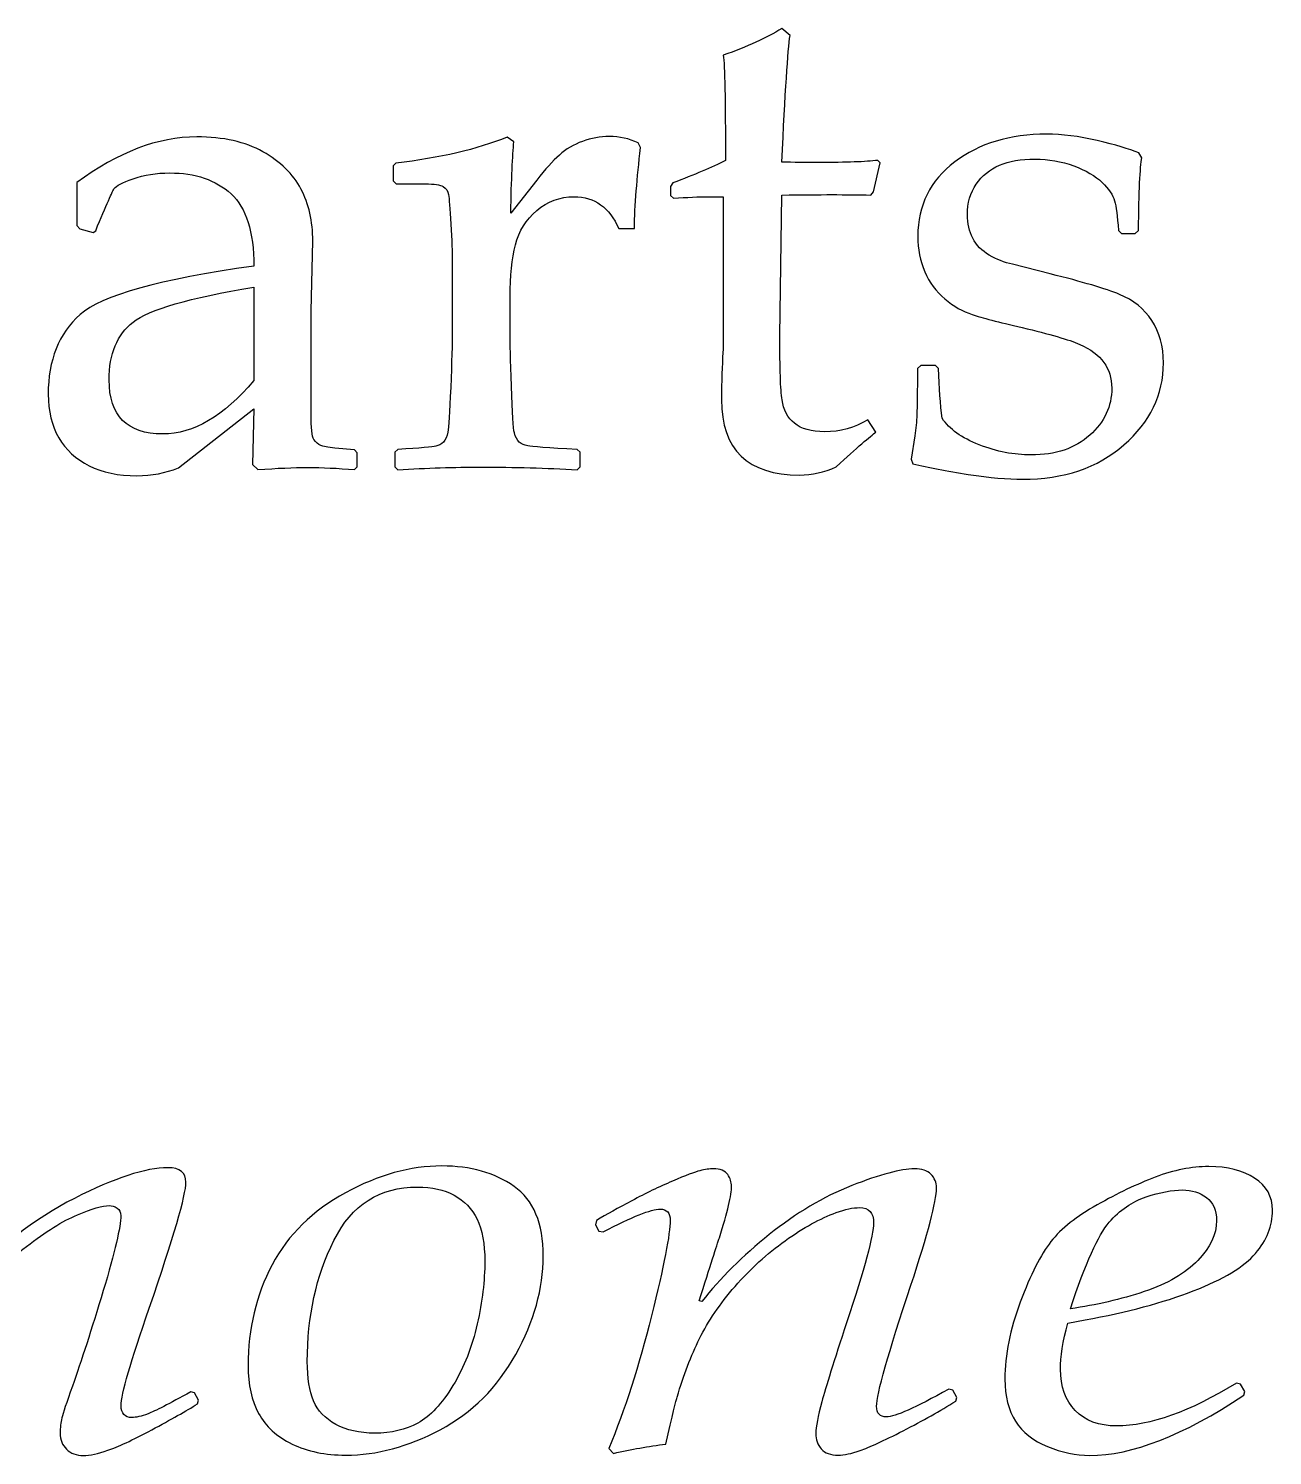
# Model space of a CAD drawing. Header units: millimetres. Extents: x -130 to 142, y -87 to 88.
# Drawn here: x 110.35 to 139.31, y 53.11 to 86.34 of the extents above; entities that cross this region are included whole.
import ezdxf

# ---------------------------------------------------------------- set-up
doc = ezdxf.new("R2010")
doc.units = ezdxf.units.MM
doc.header["$MEASUREMENT"] = 0
doc.layers.add('21', color=7, linetype='Continuous')

msp = doc.modelspace()

# ---------------------------------------------------------------- linework, layer by layer
at = {"layer": '21', "color": 250}
for points, knots in [([(125.2914, 82.4517), (125.2914, 82.4517), (125.2914, 82.6607), (125.2914, 82.6607), (125.2914, 82.6607), (125.2914, 82.6607), (125.3464, 82.7405), (125.3464, 82.7405), (125.3464, 82.7405), (125.8526, 82.9303), (126.2597, 83.1036), (126.5733, 83.2659), (126.5733, 83.2659), (126.5733, 84.6689), (126.5568, 85.4832), (126.5238, 85.7142), (126.5238, 85.7142), (127.0767, 85.9096), (127.5306, 86.1159), (127.8855, 86.3359), (127.8855, 86.3359), (127.8855, 86.3359), (128.078, 86.1736), (128.078, 86.1736), (128.078, 86.1736), (128.0258, 85.8353), (127.9625, 84.8532), (127.8855, 83.2247), (127.8855, 83.2247), (128.1551, 83.2192), (128.4439, 83.2164), (128.7575, 83.2164), (128.7575, 83.2164), (129.3902, 83.2164), (129.8441, 83.2329), (130.1192, 83.2659), (130.1192, 83.2659), (130.1192, 83.2659), (130.1742, 83.2082), (130.1742, 83.2082), (130.1742, 83.2082), (130.1742, 83.2082), (130.0202, 82.5314), (130.0202, 82.5314), (130.0202, 82.5314), (130.0202, 82.5314), (129.9569, 82.4599), (129.9569, 82.4599), (129.9569, 82.4599), (129.6818, 82.4654), (129.3792, 82.4682), (129.0463, 82.4682), (129.0463, 82.4682), (128.7465, 82.4682), (128.3586, 82.4654), (127.8855, 82.4599), (127.8855, 82.4599), (127.8855, 82.4599), (127.8387, 79.1781), (127.8387, 79.1781), (127.8387, 79.1781), (127.8387, 78.4216), (127.8552, 77.9264), (127.891, 77.6926), (127.891, 77.6926), (127.924, 77.4588), (128.0203, 77.2745), (128.1798, 77.1452), (128.1798, 77.1452), (128.3394, 77.0131), (128.5732, 76.9471), (128.884, 76.9471), (128.884, 76.9471), (129.2444, 76.9471), (129.5773, 77.0406), (129.8854, 77.2277), (129.8854, 77.2277), (129.8854, 77.2277), (130.0779, 76.9389), (130.0779, 76.9389), (130.0779, 76.9389), (129.9486, 76.8481), (129.6405, 76.5785), (129.1509, 76.1329), (129.1509, 76.1329), (128.873, 76.0036), (128.5869, 75.9403), (128.2981, 75.9403), (128.2981, 75.9403), (127.0877, 75.9403), (126.4825, 76.5262), (126.4825, 77.6954), (126.4825, 77.6954), (126.4825, 78.1273), (126.4935, 78.4904), (126.5155, 78.793), (126.5155, 78.793), (126.521, 78.8838), (126.5238, 78.9773), (126.5238, 79.0736), (126.5238, 79.0736), (126.5238, 79.0736), (126.5238, 82.4187), (126.5238, 82.4187), (126.5238, 82.4187), (126.5238, 82.4187), (126.1937, 82.4187), (126.1937, 82.4187), (126.1937, 82.4187), (125.9516, 82.4187), (125.6737, 82.4077), (125.3629, 82.3856), (125.3629, 82.3856), (125.3629, 82.3856), (125.2914, 82.4517), (125.2914, 82.4517)], [0, 0, 0, 0, 0.0333333, 0.0333333, 0.0333333, 0.0333333, 0.0666667, 0.0666667, 0.0666667, 0.0666667, 0.1, 0.1, 0.1, 0.1, 0.1333333, 0.1333333, 0.1333333, 0.1333333, 0.1666667, 0.1666667, 0.1666667, 0.1666667, 0.2, 0.2, 0.2, 0.2, 0.2333333, 0.2333333, 0.2333333, 0.2333333, 0.2666667, 0.2666667, 0.2666667, 0.2666667, 0.3, 0.3, 0.3, 0.3, 0.3333333, 0.3333333, 0.3333333, 0.3333333, 0.3666667, 0.3666667, 0.3666667, 0.3666667, 0.4, 0.4, 0.4, 0.4, 0.4333333, 0.4333333, 0.4333333, 0.4333333, 0.4666667, 0.4666667, 0.4666667, 0.4666667, 0.5, 0.5, 0.5, 0.5, 0.5333333, 0.5333333, 0.5333333, 0.5333333, 0.5666667, 0.5666667, 0.5666667, 0.5666667, 0.6, 0.6, 0.6, 0.6, 0.6333333, 0.6333333, 0.6333333, 0.6333333, 0.6666667, 0.6666667, 0.6666667, 0.6666667, 0.7, 0.7, 0.7, 0.7, 0.7333333, 0.7333333, 0.7333333, 0.7333333, 0.7666667, 0.7666667, 0.7666667, 0.7666667, 0.8, 0.8, 0.8, 0.8, 0.8333333, 0.8333333, 0.8333333, 0.8333333, 0.8666667, 0.8666667, 0.8666667, 0.8666667, 0.9, 0.9, 0.9, 0.9, 0.9333333, 0.9333333, 0.9333333, 0.9333333, 1, 1, 1, 1]), ([(111.856, 81.5879), (111.856, 81.5879), (111.5424, 81.6704), (111.5424, 81.6704), (111.5424, 81.6704), (111.5424, 81.6704), (111.4764, 81.7502), (111.4764, 81.7502), (111.4764, 81.7502), (111.4764, 81.7502), (111.4764, 82.7488), (111.4764, 82.7488), (111.4764, 82.7488), (112.4337, 83.4585), (113.3635, 83.8134), (114.2658, 83.8134), (114.2658, 83.8134), (114.8847, 83.8134), (115.3964, 83.6978), (115.8063, 83.4668), (115.8063, 83.4668), (116.2134, 83.2357), (116.5105, 82.9468), (116.6921, 82.6002), (116.6921, 82.6002), (116.8737, 82.2536), (116.9672, 81.8492), (116.9672, 81.3871), (116.9672, 81.3871), (116.9672, 81.3871), (116.9259, 79.7668), (116.9259, 79.7668), (116.9259, 79.7668), (116.9259, 79.7668), (116.9259, 77.3653), (116.9259, 77.3653), (116.9259, 77.3653), (116.9259, 77.0379), (116.9479, 76.8398), (116.9947, 76.7683), (116.9947, 76.7683), (117.0387, 76.6995), (117.091, 76.6528), (117.1515, 76.628), (117.1515, 76.628), (117.2093, 76.6033), (117.3193, 76.584), (117.4816, 76.5675), (117.4816, 76.5675), (117.4816, 76.5675), (117.941, 76.529), (117.941, 76.529), (117.941, 76.529), (117.941, 76.529), (118.0043, 76.4547), (118.0043, 76.4547), (118.0043, 76.4547), (118.0043, 76.4547), (118.0043, 76.1329), (118.0043, 76.1329), (118.0043, 76.1329), (118.0043, 76.1329), (117.941, 76.0668), (117.941, 76.0668), (117.941, 76.0668), (117.5476, 76.0998), (117.1845, 76.1163), (116.8461, 76.1163), (116.8461, 76.1163), (116.5215, 76.1163), (116.1364, 76.0998), (115.6853, 76.0668), (115.6853, 76.0668), (115.6853, 76.0668), (115.5642, 76.1824), (115.5642, 76.1824), (115.5642, 76.1824), (115.5642, 76.1824), (115.5945, 77.478), (115.5945, 77.478), (115.5945, 77.478), (115.5945, 77.478), (113.8394, 76.1081), (113.8394, 76.1081), (113.8394, 76.1081), (113.5423, 75.9843), (113.2205, 75.9238), (112.8711, 75.9238), (112.8711, 75.9238), (112.442, 75.9238), (112.0733, 76.0008), (111.7625, 76.1576), (111.7625, 76.1576), (111.4544, 76.3117), (111.2178, 76.529), (111.0555, 76.8096), (111.0555, 76.8096), (110.8904, 77.0902), (110.8079, 77.4285), (110.8079, 77.8247), (110.8079, 77.8247), (110.8079, 78.6142), (111.0555, 79.2304), (111.5507, 79.676), (111.5507, 79.676), (112.0458, 80.1189), (113.3938, 80.4958), (115.5945, 80.8066), (115.5945, 80.8066), (115.5945, 81.6016), (115.4184, 82.1628), (115.0636, 82.4874), (115.0636, 82.4874), (114.7087, 82.812), (114.2328, 82.9743), (113.6386, 82.9743), (113.6386, 82.9743), (113.325, 82.9743), (113.0416, 82.9303), (112.7858, 82.8368), (112.7858, 82.8368), (112.5327, 82.746), (112.3842, 82.6717), (112.3484, 82.6167), (112.3484, 82.6167), (112.3099, 82.559), (112.1641, 82.2316), (111.9138, 81.6292), (111.9138, 81.6292), (111.9138, 81.6292), (111.856, 81.5879), (111.856, 81.5879)], [0, 0, 0, 0, 0.0294118, 0.0294118, 0.0294118, 0.0294118, 0.0588235, 0.0588235, 0.0588235, 0.0588235, 0.0882353, 0.0882353, 0.0882353, 0.0882353, 0.1176471, 0.1176471, 0.1176471, 0.1176471, 0.1470588, 0.1470588, 0.1470588, 0.1470588, 0.1764706, 0.1764706, 0.1764706, 0.1764706, 0.2058824, 0.2058824, 0.2058824, 0.2058824, 0.2352941, 0.2352941, 0.2352941, 0.2352941, 0.2647059, 0.2647059, 0.2647059, 0.2647059, 0.2941176, 0.2941176, 0.2941176, 0.2941176, 0.3235294, 0.3235294, 0.3235294, 0.3235294, 0.3529412, 0.3529412, 0.3529412, 0.3529412, 0.3823529, 0.3823529, 0.3823529, 0.3823529, 0.4117647, 0.4117647, 0.4117647, 0.4117647, 0.4411765, 0.4411765, 0.4411765, 0.4411765, 0.4705882, 0.4705882, 0.4705882, 0.4705882, 0.5, 0.5, 0.5, 0.5, 0.5294118, 0.5294118, 0.5294118, 0.5294118, 0.5588235, 0.5588235, 0.5588235, 0.5588235, 0.5882353, 0.5882353, 0.5882353, 0.5882353, 0.6176471, 0.6176471, 0.6176471, 0.6176471, 0.6470588, 0.6470588, 0.6470588, 0.6470588, 0.6764706, 0.6764706, 0.6764706, 0.6764706, 0.7058824, 0.7058824, 0.7058824, 0.7058824, 0.7352941, 0.7352941, 0.7352941, 0.7352941, 0.7647059, 0.7647059, 0.7647059, 0.7647059, 0.7941176, 0.7941176, 0.7941176, 0.7941176, 0.8235294, 0.8235294, 0.8235294, 0.8235294, 0.8529412, 0.8529412, 0.8529412, 0.8529412, 0.8823529, 0.8823529, 0.8823529, 0.8823529, 0.9117647, 0.9117647, 0.9117647, 0.9117647, 0.9411765, 0.9411765, 0.9411765, 0.9411765, 1, 1, 1, 1]), ([(121.4952, 83.8051), (121.4952, 83.8051), (121.6492, 83.7006), (121.6492, 83.7006), (121.6492, 83.7006), (121.6162, 83.3897), (121.5914, 82.8368), (121.5749, 82.039), (121.5749, 82.039), (121.5749, 82.039), (122.1801, 82.8065), (122.1801, 82.8065), (122.1801, 82.8065), (122.3782, 83.0596), (122.5543, 83.2522), (122.7083, 83.3897), (122.7083, 83.3897), (122.8624, 83.5273), (123.0412, 83.6346), (123.2447, 83.7088), (123.2447, 83.7088), (123.4483, 83.7831), (123.6574, 83.8216), (123.8719, 83.8216), (123.8719, 83.8216), (124.1085, 83.8216), (124.3313, 83.7721), (124.5404, 83.6758), (124.5404, 83.6758), (124.5404, 83.6758), (124.5982, 83.563), (124.5982, 83.563), (124.5982, 83.563), (124.5129, 82.8478), (124.4634, 82.2206), (124.4524, 81.6787), (124.4524, 81.6787), (124.4524, 81.6787), (124.0893, 81.6787), (124.0893, 81.6787), (124.0893, 81.6787), (123.8747, 82.1711), (123.5281, 82.4187), (123.0494, 82.4187), (123.0494, 82.4187), (122.7166, 82.4187), (122.4277, 82.3141), (122.1801, 82.0996), (122.1801, 82.0996), (121.9326, 81.8877), (121.7675, 81.6236), (121.685, 81.3018), (121.685, 81.3018), (121.6024, 80.9827), (121.5584, 80.5783), (121.5584, 80.0886), (121.5584, 80.0886), (121.5584, 80.0886), (121.5584, 79.1946), (121.5584, 79.1946), (121.5584, 79.1946), (121.5584, 79.0351), (121.5694, 78.6389), (121.5914, 78.0117), (121.5914, 78.0117), (121.6135, 77.3818), (121.6355, 77.0186), (121.6602, 76.9224), (121.6602, 76.9224), (121.685, 76.8261), (121.7235, 76.7546), (121.773, 76.7078), (121.773, 76.7078), (121.8253, 76.6638), (121.8913, 76.6335), (121.9738, 76.617), (121.9738, 76.617), (122.0591, 76.6005), (122.4415, 76.573), (123.1237, 76.5345), (123.1237, 76.5345), (123.1237, 76.5345), (123.1952, 76.4712), (123.1952, 76.4712), (123.1952, 76.4712), (123.1952, 76.4712), (123.1952, 76.1329), (123.1952, 76.1329), (123.1952, 76.1329), (123.1952, 76.1329), (123.1237, 76.0613), (123.1237, 76.0613), (123.1237, 76.0613), (122.4085, 76.1026), (121.663, 76.1246), (120.8817, 76.1246), (120.8817, 76.1246), (120.2655, 76.1246), (119.619, 76.1026), (118.9478, 76.0613), (118.9478, 76.0613), (118.9478, 76.0613), (118.8763, 76.1329), (118.8763, 76.1329), (118.8763, 76.1329), (118.8763, 76.1329), (118.8763, 76.4712), (118.8763, 76.4712), (118.8763, 76.4712), (118.8763, 76.4712), (118.9478, 76.5345), (118.9478, 76.5345), (118.9478, 76.5345), (119.4705, 76.5675), (119.7648, 76.5923), (119.8309, 76.6088), (119.8309, 76.6088), (119.8969, 76.6253), (119.9574, 76.6583), (120.0069, 76.7078), (120.0069, 76.7078), (120.0592, 76.7601), (120.095, 76.8371), (120.1142, 76.9416), (120.1142, 76.9416), (120.1307, 77.0462), (120.1527, 77.3928), (120.1775, 77.9815), (120.1775, 77.9815), (120.2022, 78.5702), (120.2132, 79.0158), (120.2132, 79.3156), (120.2132, 79.3156), (120.2132, 79.3156), (120.2132, 80.9029), (120.2132, 80.9029), (120.2132, 80.9029), (120.2132, 81.1175), (120.2022, 81.4118), (120.1802, 81.7832), (120.1802, 81.7832), (120.161, 82.1518), (120.1417, 82.3801), (120.128, 82.4682), (120.128, 82.4682), (120.117, 82.5535), (120.0729, 82.6167), (120.0042, 82.658), (120.0042, 82.658), (119.9354, 82.6965), (119.7951, 82.7185), (119.586, 82.7185), (119.586, 82.7185), (119.586, 82.7185), (118.9093, 82.724), (118.9093, 82.724), (118.9093, 82.724), (118.9093, 82.724), (118.835, 82.79), (118.835, 82.79), (118.835, 82.79), (118.835, 82.79), (118.835, 83.1366), (118.835, 83.1366), (118.835, 83.1366), (118.835, 83.1366), (118.9011, 83.1999), (118.9011, 83.1999), (118.9011, 83.1999), (119.9271, 83.3237), (120.7909, 83.5245), (121.4952, 83.8051)], [0, 0, 0, 0, 0.0227273, 0.0227273, 0.0227273, 0.0227273, 0.0454545, 0.0454545, 0.0454545, 0.0454545, 0.0681818, 0.0681818, 0.0681818, 0.0681818, 0.0909091, 0.0909091, 0.0909091, 0.0909091, 0.1136364, 0.1136364, 0.1136364, 0.1136364, 0.1363636, 0.1363636, 0.1363636, 0.1363636, 0.1590909, 0.1590909, 0.1590909, 0.1590909, 0.1818182, 0.1818182, 0.1818182, 0.1818182, 0.2045455, 0.2045455, 0.2045455, 0.2045455, 0.2272727, 0.2272727, 0.2272727, 0.2272727, 0.25, 0.25, 0.25, 0.25, 0.2727273, 0.2727273, 0.2727273, 0.2727273, 0.2954545, 0.2954545, 0.2954545, 0.2954545, 0.3181818, 0.3181818, 0.3181818, 0.3181818, 0.3409091, 0.3409091, 0.3409091, 0.3409091, 0.3636364, 0.3636364, 0.3636364, 0.3636364, 0.3863636, 0.3863636, 0.3863636, 0.3863636, 0.4090909, 0.4090909, 0.4090909, 0.4090909, 0.4318182, 0.4318182, 0.4318182, 0.4318182, 0.4545455, 0.4545455, 0.4545455, 0.4545455, 0.4772727, 0.4772727, 0.4772727, 0.4772727, 0.5, 0.5, 0.5, 0.5, 0.5227273, 0.5227273, 0.5227273, 0.5227273, 0.5454545, 0.5454545, 0.5454545, 0.5454545, 0.5681818, 0.5681818, 0.5681818, 0.5681818, 0.5909091, 0.5909091, 0.5909091, 0.5909091, 0.6136364, 0.6136364, 0.6136364, 0.6136364, 0.6363636, 0.6363636, 0.6363636, 0.6363636, 0.6590909, 0.6590909, 0.6590909, 0.6590909, 0.6818182, 0.6818182, 0.6818182, 0.6818182, 0.7045455, 0.7045455, 0.7045455, 0.7045455, 0.7272727, 0.7272727, 0.7272727, 0.7272727, 0.75, 0.75, 0.75, 0.75, 0.7727273, 0.7727273, 0.7727273, 0.7727273, 0.7954545, 0.7954545, 0.7954545, 0.7954545, 0.8181818, 0.8181818, 0.8181818, 0.8181818, 0.8409091, 0.8409091, 0.8409091, 0.8409091, 0.8636364, 0.8636364, 0.8636364, 0.8636364, 0.8863636, 0.8863636, 0.8863636, 0.8863636, 0.9090909, 0.9090909, 0.9090909, 0.9090909, 0.9318182, 0.9318182, 0.9318182, 0.9318182, 0.9545455, 0.9545455, 0.9545455, 0.9545455, 1, 1, 1, 1]), ([(131.1178, 78.4931), (131.1178, 78.4931), (131.4644, 78.4931), (131.4644, 78.4931), (131.4644, 78.4931), (131.4644, 78.4931), (131.5359, 78.4216), (131.5359, 78.4216), (131.5359, 78.4216), (131.5469, 77.9705), (131.5744, 77.5826), (131.6184, 77.2607), (131.6184, 77.2607), (131.7835, 77.0076), (132.0723, 76.8041), (132.4795, 76.6445), (132.4795, 76.6445), (132.8893, 76.485), (133.291, 76.4079), (133.6871, 76.4079), (133.6871, 76.4079), (134.2593, 76.4079), (134.7132, 76.5592), (135.0543, 76.8673), (135.0543, 76.8673), (135.3954, 77.1727), (135.566, 77.5386), (135.566, 77.9622), (135.566, 77.9622), (135.566, 78.1933), (135.5055, 78.3941), (135.3817, 78.5619), (135.3817, 78.5619), (135.2579, 78.7325), (135.0708, 78.8727), (134.8205, 78.9828), (134.8205, 78.9828), (134.5701, 79.0928), (134.1245, 79.2221), (133.478, 79.3734), (133.478, 79.3734), (132.9251, 79.5027), (132.54, 79.6017), (132.3172, 79.676), (132.3172, 79.676), (132.0971, 79.7475), (131.8853, 79.8686), (131.6817, 80.0419), (131.6817, 80.0419), (131.4781, 80.2124), (131.3213, 80.4243), (131.214, 80.6746), (131.214, 80.6746), (131.1068, 80.9249), (131.0517, 81.2), (131.0517, 81.4999), (131.0517, 81.4999), (131.0517, 82.2206), (131.3378, 82.7955), (131.91, 83.2302), (131.91, 83.2302), (132.485, 83.6621), (133.1974, 83.8766), (134.0502, 83.8766), (134.0502, 83.8766), (134.4106, 83.8766), (134.804, 83.8271), (135.2276, 83.7281), (135.2276, 83.7281), (135.6512, 83.6291), (135.9759, 83.5328), (136.1959, 83.442), (136.1959, 83.442), (136.1959, 83.442), (136.2675, 83.3292), (136.2675, 83.3292), (136.2675, 83.3292), (136.2234, 83.1146), (136.1987, 82.5507), (136.1877, 81.6374), (136.1877, 81.6374), (136.1877, 81.6374), (136.1134, 81.5659), (136.1134, 81.5659), (136.1134, 81.5659), (136.1134, 81.5659), (135.7915, 81.5659), (135.7915, 81.5659), (135.7915, 81.5659), (135.7915, 81.5659), (135.72, 81.6374), (135.72, 81.6374), (135.72, 81.6374), (135.698, 81.9648), (135.6678, 82.1958), (135.632, 82.3251), (135.632, 82.3251), (135.5935, 82.4572), (135.4972, 82.6002), (135.3404, 82.7543), (135.3404, 82.7543), (135.1836, 82.9056), (134.9635, 83.0349), (134.6802, 83.1394), (134.6802, 83.1394), (134.3941, 83.2439), (134.0942, 83.2962), (133.7779, 83.2962), (133.7779, 83.2962), (133.4505, 83.2962), (133.1754, 83.2494), (132.9499, 83.1531), (132.9499, 83.1531), (132.727, 83.0569), (132.5482, 82.9083), (132.4107, 82.713), (132.4107, 82.713), (132.2731, 82.5177), (132.2044, 82.2784), (132.2044, 82.0005), (132.2044, 82.0005), (132.2044, 81.797), (132.2484, 81.6126), (132.3309, 81.4531), (132.3309, 81.4531), (132.4134, 81.2908), (132.5427, 81.1615), (132.7133, 81.0597), (132.7133, 81.0597), (132.8866, 80.9607), (133.0654, 80.8892), (133.2525, 80.8479), (133.2525, 80.8479), (133.2525, 80.8479), (134.1328, 80.6223), (134.1328, 80.6223), (134.1328, 80.6223), (134.8837, 80.438), (135.4229, 80.2812), (135.7475, 80.1464), (135.7475, 80.1464), (136.0721, 80.0116), (136.3225, 79.8081), (136.5013, 79.5385), (136.5013, 79.5385), (136.6773, 79.2661), (136.7681, 78.936), (136.7681, 78.5509), (136.7681, 78.5509), (136.7681, 77.8082), (136.46, 77.1727), (135.8493, 76.6418), (135.8493, 76.6418), (135.2359, 76.1081), (134.4491, 75.8413), (133.4863, 75.8413), (133.4863, 75.8413), (133.1479, 75.8413), (132.727, 75.8798), (132.2264, 75.954), (132.2264, 75.954), (131.723, 76.0311), (131.2938, 76.1136), (130.939, 76.2044), (130.939, 76.2044), (130.939, 76.2044), (130.9004, 76.3089), (130.9004, 76.3089), (130.9004, 76.3089), (130.9004, 76.3089), (130.9802, 76.8508), (130.9802, 76.8508), (130.9802, 76.8508), (131.0077, 77.0159), (131.0242, 77.1837), (131.0297, 77.3543), (131.0297, 77.3543), (131.0352, 77.5221), (131.0407, 77.8797), (131.0462, 78.4216), (131.0462, 78.4216), (131.0462, 78.4216), (131.1178, 78.4931), (131.1178, 78.4931)], [0, 0, 0, 0, 0.0212766, 0.0212766, 0.0212766, 0.0212766, 0.0425532, 0.0425532, 0.0425532, 0.0425532, 0.0638298, 0.0638298, 0.0638298, 0.0638298, 0.0851064, 0.0851064, 0.0851064, 0.0851064, 0.106383, 0.106383, 0.106383, 0.106383, 0.1276596, 0.1276596, 0.1276596, 0.1276596, 0.1489362, 0.1489362, 0.1489362, 0.1489362, 0.1702128, 0.1702128, 0.1702128, 0.1702128, 0.1914894, 0.1914894, 0.1914894, 0.1914894, 0.212766, 0.212766, 0.212766, 0.212766, 0.2340426, 0.2340426, 0.2340426, 0.2340426, 0.2553191, 0.2553191, 0.2553191, 0.2553191, 0.2765957, 0.2765957, 0.2765957, 0.2765957, 0.2978723, 0.2978723, 0.2978723, 0.2978723, 0.3191489, 0.3191489, 0.3191489, 0.3191489, 0.3404255, 0.3404255, 0.3404255, 0.3404255, 0.3617021, 0.3617021, 0.3617021, 0.3617021, 0.3829787, 0.3829787, 0.3829787, 0.3829787, 0.4042553, 0.4042553, 0.4042553, 0.4042553, 0.4255319, 0.4255319, 0.4255319, 0.4255319, 0.4468085, 0.4468085, 0.4468085, 0.4468085, 0.4680851, 0.4680851, 0.4680851, 0.4680851, 0.4893617, 0.4893617, 0.4893617, 0.4893617, 0.5106383, 0.5106383, 0.5106383, 0.5106383, 0.5319149, 0.5319149, 0.5319149, 0.5319149, 0.5531915, 0.5531915, 0.5531915, 0.5531915, 0.5744681, 0.5744681, 0.5744681, 0.5744681, 0.5957447, 0.5957447, 0.5957447, 0.5957447, 0.6170213, 0.6170213, 0.6170213, 0.6170213, 0.6382979, 0.6382979, 0.6382979, 0.6382979, 0.6595745, 0.6595745, 0.6595745, 0.6595745, 0.6808511, 0.6808511, 0.6808511, 0.6808511, 0.7021277, 0.7021277, 0.7021277, 0.7021277, 0.7234043, 0.7234043, 0.7234043, 0.7234043, 0.7446809, 0.7446809, 0.7446809, 0.7446809, 0.7659574, 0.7659574, 0.7659574, 0.7659574, 0.787234, 0.787234, 0.787234, 0.787234, 0.8085106, 0.8085106, 0.8085106, 0.8085106, 0.8297872, 0.8297872, 0.8297872, 0.8297872, 0.8510638, 0.8510638, 0.8510638, 0.8510638, 0.8723404, 0.8723404, 0.8723404, 0.8723404, 0.893617, 0.893617, 0.893617, 0.893617, 0.9148936, 0.9148936, 0.9148936, 0.9148936, 0.9361702, 0.9361702, 0.9361702, 0.9361702, 0.9574468, 0.9574468, 0.9574468, 0.9574468, 1, 1, 1, 1]), ([(115.5945, 80.3142), (114.0925, 80.0639), (113.1544, 79.7915), (112.7831, 79.5027), (112.7831, 79.5027), (112.4117, 79.2111), (112.2274, 78.7627), (112.2274, 78.1548), (112.2274, 78.1548), (112.2274, 77.3185), (112.6428, 76.8976), (113.4763, 76.8976), (113.4763, 76.8976), (114.1915, 76.8976), (114.8985, 77.313), (115.5945, 78.1383), (115.5945, 78.1383), (115.5945, 78.1383), (115.5945, 80.3142), (115.5945, 80.3142)], [0, 0, 0, 0, 0.1666667, 0.1666667, 0.1666667, 0.1666667, 0.3333333, 0.3333333, 0.3333333, 0.3333333, 0.5, 0.5, 0.5, 0.5, 0.6666667, 0.6666667, 0.6666667, 0.6666667, 1, 1, 1, 1]), ([(102.3309, 53.1936), (102.3309, 53.1936), (102.2016, 53.3085), (102.2016, 53.3085), (102.2016, 53.3085), (102.2016, 53.3085), (102.7012, 54.7103), (102.7012, 54.7103), (102.7012, 54.7103), (102.8717, 55.2021), (103.0363, 55.7421), (103.195, 56.3281), (103.195, 56.3281), (103.3537, 56.9141), (103.4654, 57.3967), (103.5301, 57.7759), (103.5301, 57.7759), (103.5977, 58.155), (103.63, 58.4124), (103.63, 58.548), (103.63, 58.548), (103.63, 58.7801), (103.5478, 58.8973), (103.3802, 58.8973), (103.3802, 58.8973), (103.3008, 58.8973), (103.1803, 58.8651), (103.0216, 58.8031), (103.0216, 58.8031), (102.8658, 58.741), (102.5689, 58.5986), (102.131, 58.3779), (102.131, 58.3779), (102.131, 58.3779), (102.0281, 58.4055), (102.0281, 58.4055), (102.0281, 58.4055), (102.0281, 58.4055), (101.9428, 58.5526), (101.9428, 58.5526), (101.9428, 58.5526), (101.9428, 58.5526), (101.9664, 58.6537), (101.9664, 58.6537), (101.9664, 58.6537), (103.3273, 59.4304), (104.2296, 59.8188), (104.6705, 59.8188), (104.6705, 59.8188), (104.9233, 59.8188), (105.0496, 59.7062), (105.0496, 59.4833), (105.0496, 59.4833), (105.0496, 59.3983), (105.0351, 59.2719), (105.0027, 59.1087), (105.0027, 59.1087), (104.9703, 58.9456), (104.791, 58.2653), (104.4647, 57.0658), (104.4647, 57.0658), (105.2584, 57.9459), (106.0726, 58.6215), (106.9103, 59.0949), (106.9103, 59.0949), (107.7479, 59.5683), (108.4328, 59.805), (108.9589, 59.805), (108.9589, 59.805), (109.2411, 59.805), (109.3821, 59.7039), (109.3821, 59.504), (109.3821, 59.504), (109.3821, 59.3155), (109.3527, 59.0926), (109.2969, 58.8352), (109.2969, 58.8352), (109.2381, 58.5802), (109.0676, 57.9827), (108.7884, 57.0451), (108.7884, 57.0451), (109.6085, 57.939), (110.4844, 58.6238), (111.419, 59.0995), (111.419, 59.0995), (112.3508, 59.5752), (113.0768, 59.8119), (113.5941, 59.8119), (113.5941, 59.8119), (113.8734, 59.8119), (114.0144, 59.6993), (114.0144, 59.4764), (114.0144, 59.4764), (114.0144, 59.1708), (113.7293, 58.1941), (113.1621, 56.5464), (113.1621, 56.5464), (112.7271, 55.2963), (112.5066, 54.5357), (112.5066, 54.2714), (112.5066, 54.2714), (112.5066, 54.0875), (112.5919, 53.9956), (112.7564, 53.9956), (112.7564, 53.9956), (112.8505, 53.9956), (112.9739, 54.0255), (113.1327, 54.0829), (113.1327, 54.0829), (113.2885, 54.1427), (113.6206, 54.3128), (114.1261, 54.5954), (114.1261, 54.5954), (114.1261, 54.5954), (114.2114, 54.5678), (114.2114, 54.5678), (114.2114, 54.5678), (114.2114, 54.5678), (114.3084, 54.4001), (114.3084, 54.4001), (114.3084, 54.4001), (114.3084, 54.4001), (114.2819, 54.3128), (114.2819, 54.3128), (114.2819, 54.3128), (114.0233, 54.1496), (113.6676, 53.9497), (113.2179, 53.7107), (113.2179, 53.7107), (112.7681, 53.4694), (112.4273, 53.3108), (112.1979, 53.2327), (112.1979, 53.2327), (111.9687, 53.1523), (111.7777, 53.1132), (111.6307, 53.1132), (111.6307, 53.1132), (111.4631, 53.1132), (111.3309, 53.1614), (111.2339, 53.258), (111.2339, 53.258), (111.1369, 53.3545), (111.087, 53.4786), (111.087, 53.6325), (111.087, 53.6325), (111.087, 53.7635), (111.0987, 53.8807), (111.1251, 53.9864), (111.1251, 53.9864), (111.1516, 54.0921), (111.2339, 54.338), (111.3721, 54.7287), (111.3721, 54.7287), (111.5777, 55.3032), (111.8159, 56.0455), (112.0892, 56.9509), (112.0892, 56.9509), (112.3626, 57.8586), (112.4978, 58.44), (112.4978, 58.6951), (112.4978, 58.6951), (112.4978, 58.7755), (112.4713, 58.8352), (112.4126, 58.8743), (112.4126, 58.8743), (112.3567, 58.9111), (112.2921, 58.9318), (112.2244, 58.9318), (112.2244, 58.9318), (112.0745, 58.9318), (111.8277, 58.8582), (111.4867, 58.7158), (111.4867, 58.7158), (111.1457, 58.571), (110.7519, 58.3274), (110.3021, 57.9804), (110.3021, 57.9804), (109.8554, 57.6357), (109.4909, 57.2887), (109.2058, 56.9371), (109.2058, 56.9371), (108.9207, 56.5878), (108.6826, 56.1512), (108.4857, 55.6249), (108.4857, 55.6249), (108.2917, 55.101), (108.086, 54.3449), (107.8654, 53.3637), (107.8654, 53.3637), (107.6009, 53.3315), (107.2042, 53.2695), (106.6692, 53.1752), (106.6692, 53.1752), (106.6692, 53.1752), (106.5398, 53.2557), (106.5398, 53.2557), (106.5398, 53.2557), (106.9925, 54.5288), (107.3453, 55.6548), (107.5921, 56.6314), (107.5921, 56.6314), (107.8362, 57.6081), (107.9596, 58.2699), (107.9596, 58.6215), (107.9596, 58.6215), (107.9596, 58.8146), (107.8772, 58.9111), (107.7126, 58.9111), (107.7126, 58.9111), (107.5452, 58.9111), (107.2982, 58.8398), (106.9719, 58.6974), (106.9719, 58.6974), (106.6428, 58.5572), (106.243, 58.286), (105.7699, 57.8862), (105.7699, 57.8862), (105.2966, 57.4886), (104.9144, 57.052), (104.6235, 56.5809), (104.6235, 56.5809), (104.3354, 56.1098), (104.0974, 55.5422), (103.9151, 54.8781), (103.9151, 54.8781), (103.7299, 54.2139), (103.5977, 53.713), (103.5184, 53.3775), (103.5184, 53.3775), (103.0686, 53.3223), (102.6747, 53.2626), (102.3309, 53.1936)], [0, 0, 0, 0, 0.0169492, 0.0169492, 0.0169492, 0.0169492, 0.0338983, 0.0338983, 0.0338983, 0.0338983, 0.0508475, 0.0508475, 0.0508475, 0.0508475, 0.0677966, 0.0677966, 0.0677966, 0.0677966, 0.0847458, 0.0847458, 0.0847458, 0.0847458, 0.1016949, 0.1016949, 0.1016949, 0.1016949, 0.1186441, 0.1186441, 0.1186441, 0.1186441, 0.1355932, 0.1355932, 0.1355932, 0.1355932, 0.1525424, 0.1525424, 0.1525424, 0.1525424, 0.1694915, 0.1694915, 0.1694915, 0.1694915, 0.1864407, 0.1864407, 0.1864407, 0.1864407, 0.2033898, 0.2033898, 0.2033898, 0.2033898, 0.220339, 0.220339, 0.220339, 0.220339, 0.2372881, 0.2372881, 0.2372881, 0.2372881, 0.2542373, 0.2542373, 0.2542373, 0.2542373, 0.2711864, 0.2711864, 0.2711864, 0.2711864, 0.2881356, 0.2881356, 0.2881356, 0.2881356, 0.3050847, 0.3050847, 0.3050847, 0.3050847, 0.3220339, 0.3220339, 0.3220339, 0.3220339, 0.3389831, 0.3389831, 0.3389831, 0.3389831, 0.3559322, 0.3559322, 0.3559322, 0.3559322, 0.3728814, 0.3728814, 0.3728814, 0.3728814, 0.3898305, 0.3898305, 0.3898305, 0.3898305, 0.4067797, 0.4067797, 0.4067797, 0.4067797, 0.4237288, 0.4237288, 0.4237288, 0.4237288, 0.440678, 0.440678, 0.440678, 0.440678, 0.4576271, 0.4576271, 0.4576271, 0.4576271, 0.4745763, 0.4745763, 0.4745763, 0.4745763, 0.4915254, 0.4915254, 0.4915254, 0.4915254, 0.5084746, 0.5084746, 0.5084746, 0.5084746, 0.5254237, 0.5254237, 0.5254237, 0.5254237, 0.5423729, 0.5423729, 0.5423729, 0.5423729, 0.559322, 0.559322, 0.559322, 0.559322, 0.5762712, 0.5762712, 0.5762712, 0.5762712, 0.5932203, 0.5932203, 0.5932203, 0.5932203, 0.6101695, 0.6101695, 0.6101695, 0.6101695, 0.6271186, 0.6271186, 0.6271186, 0.6271186, 0.6440678, 0.6440678, 0.6440678, 0.6440678, 0.6610169, 0.6610169, 0.6610169, 0.6610169, 0.6779661, 0.6779661, 0.6779661, 0.6779661, 0.6949153, 0.6949153, 0.6949153, 0.6949153, 0.7118644, 0.7118644, 0.7118644, 0.7118644, 0.7288136, 0.7288136, 0.7288136, 0.7288136, 0.7457627, 0.7457627, 0.7457627, 0.7457627, 0.7627119, 0.7627119, 0.7627119, 0.7627119, 0.779661, 0.779661, 0.779661, 0.779661, 0.7966102, 0.7966102, 0.7966102, 0.7966102, 0.8135593, 0.8135593, 0.8135593, 0.8135593, 0.8305085, 0.8305085, 0.8305085, 0.8305085, 0.8474576, 0.8474576, 0.8474576, 0.8474576, 0.8644068, 0.8644068, 0.8644068, 0.8644068, 0.8813559, 0.8813559, 0.8813559, 0.8813559, 0.8983051, 0.8983051, 0.8983051, 0.8983051, 0.9152542, 0.9152542, 0.9152542, 0.9152542, 0.9322034, 0.9322034, 0.9322034, 0.9322034, 0.9491525, 0.9491525, 0.9491525, 0.9491525, 0.9661017, 0.9661017, 0.9661017, 0.9661017, 1, 1, 1, 1]), ([(115.4605, 55.2067), (115.4605, 56.0638), (115.6485, 56.8452), (116.0219, 57.5507), (116.0219, 57.5507), (116.3951, 58.2561), (116.9625, 58.8146), (117.7295, 59.2305), (117.7295, 59.2305), (118.4967, 59.6464), (119.2433, 59.8533), (119.9722, 59.8533), (119.9722, 59.8533), (120.6395, 59.8533), (121.1979, 59.6947), (121.6535, 59.3776), (121.6535, 59.3776), (122.1062, 59.0628), (122.3324, 58.5204), (122.3324, 57.7529), (122.3324, 57.7529), (122.3324, 56.9991), (122.1179, 56.2362), (121.6918, 55.4641), (121.6918, 55.4641), (121.2626, 54.6919), (120.6777, 54.1082), (119.9312, 53.713), (119.9312, 53.713), (119.1846, 53.3177), (118.4527, 53.1201), (117.7354, 53.1201), (117.7354, 53.1201), (117.2594, 53.1201), (116.8419, 53.2074), (116.4863, 53.3798), (116.4863, 53.3798), (116.1306, 53.5521), (115.8691, 53.7888), (115.7074, 54.0875), (115.7074, 54.0875), (115.5428, 54.3863), (115.4605, 54.7586), (115.4605, 55.2067)], [0, 0, 0, 0, 0.0833333, 0.0833333, 0.0833333, 0.0833333, 0.1666667, 0.1666667, 0.1666667, 0.1666667, 0.25, 0.25, 0.25, 0.25, 0.3333333, 0.3333333, 0.3333333, 0.3333333, 0.4166667, 0.4166667, 0.4166667, 0.4166667, 0.5, 0.5, 0.5, 0.5, 0.5833333, 0.5833333, 0.5833333, 0.5833333, 0.6666667, 0.6666667, 0.6666667, 0.6666667, 0.75, 0.75, 0.75, 0.75, 0.8333333, 0.8333333, 0.8333333, 0.8333333, 1, 1, 1, 1]), ([(138.5661, 54.7701), (138.5661, 54.7701), (138.6601, 54.6023), (138.6601, 54.6023), (138.6601, 54.6023), (138.6601, 54.6023), (138.6424, 54.515), (138.6424, 54.515), (138.6424, 54.515), (137.2316, 53.5797), (136.0324, 53.1132), (135.0507, 53.1132), (135.0507, 53.1132), (134.7303, 53.1132), (134.404, 53.1821), (134.0689, 53.32), (134.0689, 53.32), (133.7368, 53.4556), (133.4899, 53.6532), (133.3253, 53.9083), (133.3253, 53.9083), (133.1607, 54.1634), (133.0784, 54.492), (133.0784, 54.8919), (133.0784, 54.8919), (133.0784, 55.4526), (133.1989, 56.0501), (133.437, 56.6843), (133.437, 56.6843), (133.6751, 57.3209), (133.9131, 57.7897), (134.1513, 58.093), (134.1513, 58.093), (134.3893, 58.3963), (134.748, 58.6813), (135.224, 58.9479), (135.224, 58.9479), (135.7002, 59.2144), (136.1529, 59.4304), (136.5791, 59.5936), (136.5791, 59.5936), (137.0082, 59.7568), (137.4227, 59.8395), (137.8254, 59.8395), (137.8254, 59.8395), (138.2604, 59.8395), (138.6159, 59.7499), (138.8923, 59.5706), (138.8923, 59.5706), (139.1686, 59.3914), (139.3067, 59.1409), (139.3067, 58.8238), (139.3067, 58.8238), (139.3067, 58.4584), (139.1745, 58.1229), (138.91, 57.8172), (138.91, 57.8172), (138.6454, 57.5093), (138.1634, 57.2174), (137.4638, 56.944), (137.4638, 56.944), (136.7613, 56.6705), (135.9237, 56.4453), (134.9478, 56.2707), (134.9478, 56.2707), (134.9478, 56.2707), (134.5422, 56.1971), (134.5422, 56.1971), (134.5422, 56.1971), (134.4276, 55.7674), (134.3717, 55.4066), (134.3717, 55.1194), (134.3717, 55.1194), (134.3717, 54.7172), (134.4863, 54.3955), (134.7156, 54.1565), (134.7156, 54.1565), (134.9448, 53.9198), (135.2682, 53.8003), (135.6796, 53.8003), (135.6796, 53.8003), (136.4556, 53.8003), (137.3845, 54.1335), (138.469, 54.7976), (138.469, 54.7976), (138.469, 54.7976), (138.5661, 54.7701), (138.5661, 54.7701)], [0, 0, 0, 0, 0.0434783, 0.0434783, 0.0434783, 0.0434783, 0.0869565, 0.0869565, 0.0869565, 0.0869565, 0.1304348, 0.1304348, 0.1304348, 0.1304348, 0.173913, 0.173913, 0.173913, 0.173913, 0.2173913, 0.2173913, 0.2173913, 0.2173913, 0.2608696, 0.2608696, 0.2608696, 0.2608696, 0.3043478, 0.3043478, 0.3043478, 0.3043478, 0.3478261, 0.3478261, 0.3478261, 0.3478261, 0.3913043, 0.3913043, 0.3913043, 0.3913043, 0.4347826, 0.4347826, 0.4347826, 0.4347826, 0.4782609, 0.4782609, 0.4782609, 0.4782609, 0.5217391, 0.5217391, 0.5217391, 0.5217391, 0.5652174, 0.5652174, 0.5652174, 0.5652174, 0.6086957, 0.6086957, 0.6086957, 0.6086957, 0.6521739, 0.6521739, 0.6521739, 0.6521739, 0.6956522, 0.6956522, 0.6956522, 0.6956522, 0.7391304, 0.7391304, 0.7391304, 0.7391304, 0.7826087, 0.7826087, 0.7826087, 0.7826087, 0.826087, 0.826087, 0.826087, 0.826087, 0.8695652, 0.8695652, 0.8695652, 0.8695652, 0.9130435, 0.9130435, 0.9130435, 0.9130435, 1, 1, 1, 1]), ([(123.9696, 53.1614), (123.9696, 53.1614), (123.858, 53.2763), (123.858, 53.2763), (123.858, 53.2763), (124.2312, 54.168), (124.5604, 55.1998), (124.8514, 56.3649), (124.8514, 56.3649), (125.1424, 57.5323), (125.2864, 58.2722), (125.2864, 58.5871), (125.2864, 58.5871), (125.2864, 58.7617), (125.21, 58.849), (125.0542, 58.849), (125.0542, 58.849), (124.8426, 58.849), (124.3987, 58.6721), (123.7286, 58.3182), (123.7286, 58.3182), (123.7286, 58.3182), (123.6257, 58.3389), (123.6257, 58.3389), (123.6257, 58.3389), (123.6257, 58.3389), (123.5464, 58.4859), (123.5464, 58.4859), (123.5464, 58.4859), (123.5464, 58.4859), (123.5729, 58.5871), (123.5729, 58.5871), (123.5729, 58.5871), (123.8021, 58.7226), (124.0754, 58.8743), (124.3958, 59.0444), (124.3958, 59.0444), (124.7133, 59.2167), (125.0278, 59.3661), (125.3393, 59.4994), (125.3393, 59.4994), (125.648, 59.6327), (125.8625, 59.7131), (125.9801, 59.743), (125.9801, 59.743), (126.0977, 59.7705), (126.2005, 59.7866), (126.2945, 59.7866), (126.2945, 59.7866), (126.4533, 59.7866), (126.565, 59.743), (126.6267, 59.6533), (126.6267, 59.6533), (126.6855, 59.566), (126.715, 59.4764), (126.715, 59.3822), (126.715, 59.3822), (126.715, 59.18), (126.6208, 58.7801), (126.4328, 58.1826), (126.4328, 58.1826), (126.374, 58.0172), (126.2182, 57.5254), (125.9654, 56.7096), (125.9654, 56.7096), (125.9654, 56.7096), (126.0271, 56.6958), (126.0271, 56.6958), (126.0271, 56.6958), (126.4503, 57.2381), (126.9736, 57.7598), (127.5938, 58.2584), (127.5938, 58.2584), (128.2139, 58.7548), (128.8547, 59.134), (129.5131, 59.396), (129.5131, 59.396), (130.1744, 59.6556), (130.6594, 59.7866), (130.971, 59.7866), (130.971, 59.7866), (131.1415, 59.7866), (131.2708, 59.7453), (131.356, 59.6602), (131.356, 59.6602), (131.4442, 59.5775), (131.4853, 59.4718), (131.4853, 59.3408), (131.4853, 59.3408), (131.4853, 59.0306), (131.2884, 58.2768), (130.8915, 57.0796), (130.8915, 57.0796), (130.3596, 55.4824), (130.0921, 54.5403), (130.0921, 54.2576), (130.0921, 54.2576), (130.0921, 54.0921), (130.1685, 54.0094), (130.3243, 54.0094), (130.3243, 54.0094), (130.5124, 54.0094), (130.9945, 54.2254), (131.7704, 54.6552), (131.7704, 54.6552), (131.7704, 54.6552), (131.8645, 54.6345), (131.8645, 54.6345), (131.8645, 54.6345), (131.8645, 54.6345), (131.9615, 54.4598), (131.9615, 54.4598), (131.9615, 54.4598), (131.9615, 54.4598), (131.935, 54.3794), (131.935, 54.3794), (131.935, 54.3794), (131.5794, 54.1542), (131.1709, 53.9244), (130.7123, 53.69), (130.7123, 53.69), (130.2509, 53.4533), (129.9187, 53.2993), (129.7129, 53.2281), (129.7129, 53.2281), (129.5043, 53.1568), (129.3338, 53.1201), (129.1957, 53.1201), (129.1957, 53.1201), (129.0193, 53.1201), (128.887, 53.1683), (128.8048, 53.2649), (128.8048, 53.2649), (128.7195, 53.3614), (128.6783, 53.4809), (128.6783, 53.6256), (128.6783, 53.6256), (128.6783, 53.7819), (128.7254, 54.0278), (128.8164, 54.3633), (128.8164, 54.3633), (128.9076, 54.6965), (129.1016, 55.3101), (129.3926, 56.204), (129.3926, 56.204), (129.8129, 57.4656), (130.0215, 58.2401), (130.0215, 58.5273), (130.0215, 58.5273), (130.0215, 58.764), (129.9128, 58.8835), (129.6954, 58.8835), (129.6954, 58.8835), (129.5396, 58.8835), (129.3603, 58.8444), (129.1515, 58.7686), (129.1515, 58.7686), (128.7842, 58.6353), (128.3902, 58.4147), (127.9641, 58.1137), (127.9641, 58.1137), (127.5408, 57.8103), (127.15, 57.4541), (126.7972, 57.0497), (126.7972, 57.0497), (126.4444, 56.6429), (126.1682, 56.2385), (125.9713, 55.8363), (125.9713, 55.8363), (125.7714, 55.4365), (125.598, 54.9815), (125.451, 54.4736), (125.451, 54.4736), (125.4275, 54.4116), (125.3393, 54.0462), (125.1836, 53.3775), (125.1836, 53.3775), (124.7868, 53.3269), (124.3811, 53.2557), (123.9696, 53.1614)], [0, 0, 0, 0, 0.0217391, 0.0217391, 0.0217391, 0.0217391, 0.0434783, 0.0434783, 0.0434783, 0.0434783, 0.0652174, 0.0652174, 0.0652174, 0.0652174, 0.0869565, 0.0869565, 0.0869565, 0.0869565, 0.1086957, 0.1086957, 0.1086957, 0.1086957, 0.1304348, 0.1304348, 0.1304348, 0.1304348, 0.1521739, 0.1521739, 0.1521739, 0.1521739, 0.173913, 0.173913, 0.173913, 0.173913, 0.1956522, 0.1956522, 0.1956522, 0.1956522, 0.2173913, 0.2173913, 0.2173913, 0.2173913, 0.2391304, 0.2391304, 0.2391304, 0.2391304, 0.2608696, 0.2608696, 0.2608696, 0.2608696, 0.2826087, 0.2826087, 0.2826087, 0.2826087, 0.3043478, 0.3043478, 0.3043478, 0.3043478, 0.326087, 0.326087, 0.326087, 0.326087, 0.3478261, 0.3478261, 0.3478261, 0.3478261, 0.3695652, 0.3695652, 0.3695652, 0.3695652, 0.3913043, 0.3913043, 0.3913043, 0.3913043, 0.4130435, 0.4130435, 0.4130435, 0.4130435, 0.4347826, 0.4347826, 0.4347826, 0.4347826, 0.4565217, 0.4565217, 0.4565217, 0.4565217, 0.4782609, 0.4782609, 0.4782609, 0.4782609, 0.5, 0.5, 0.5, 0.5, 0.5217391, 0.5217391, 0.5217391, 0.5217391, 0.5434783, 0.5434783, 0.5434783, 0.5434783, 0.5652174, 0.5652174, 0.5652174, 0.5652174, 0.5869565, 0.5869565, 0.5869565, 0.5869565, 0.6086957, 0.6086957, 0.6086957, 0.6086957, 0.6304348, 0.6304348, 0.6304348, 0.6304348, 0.6521739, 0.6521739, 0.6521739, 0.6521739, 0.673913, 0.673913, 0.673913, 0.673913, 0.6956522, 0.6956522, 0.6956522, 0.6956522, 0.7173913, 0.7173913, 0.7173913, 0.7173913, 0.7391304, 0.7391304, 0.7391304, 0.7391304, 0.7608696, 0.7608696, 0.7608696, 0.7608696, 0.7826087, 0.7826087, 0.7826087, 0.7826087, 0.8043478, 0.8043478, 0.8043478, 0.8043478, 0.826087, 0.826087, 0.826087, 0.826087, 0.8478261, 0.8478261, 0.8478261, 0.8478261, 0.8695652, 0.8695652, 0.8695652, 0.8695652, 0.8913043, 0.8913043, 0.8913043, 0.8913043, 0.9130435, 0.9130435, 0.9130435, 0.9130435, 0.9347826, 0.9347826, 0.9347826, 0.9347826, 0.9565217, 0.9565217, 0.9565217, 0.9565217, 1, 1, 1, 1]), ([(116.839, 55.3009), (116.839, 54.9148), (116.889, 54.6092), (116.9859, 54.384), (116.9859, 54.384), (117.083, 54.1565), (117.2564, 53.9749), (117.5033, 53.8371), (117.5033, 53.8371), (117.7501, 53.7015), (118.0529, 53.6325), (118.4145, 53.6325), (118.4145, 53.6325), (118.7936, 53.6325), (119.1258, 53.7107), (119.4138, 53.8669), (119.4138, 53.8669), (119.7018, 54.0255), (119.9722, 54.3173), (120.231, 54.7425), (120.231, 54.7425), (120.4896, 55.1699), (120.6777, 55.6456), (120.7953, 56.1741), (120.7953, 56.1741), (120.9128, 56.7004), (120.9717, 57.1876), (120.9717, 57.6311), (120.9717, 57.6311), (120.9717, 58.0401), (120.9128, 58.3665), (120.7923, 58.6146), (120.7923, 58.6146), (120.6719, 58.8605), (120.4925, 59.0467), (120.2573, 59.1731), (120.2573, 59.1731), (120.0222, 59.2994), (119.7371, 59.3615), (119.405, 59.3615), (119.405, 59.3615), (118.5203, 59.3615), (117.8736, 58.9479), (117.4592, 58.1183), (117.4592, 58.1183), (117.0448, 57.291), (116.839, 56.3511), (116.839, 55.3009)], [0, 0, 0, 0, 0.0769231, 0.0769231, 0.0769231, 0.0769231, 0.1538462, 0.1538462, 0.1538462, 0.1538462, 0.2307692, 0.2307692, 0.2307692, 0.2307692, 0.3076923, 0.3076923, 0.3076923, 0.3076923, 0.3846154, 0.3846154, 0.3846154, 0.3846154, 0.4615385, 0.4615385, 0.4615385, 0.4615385, 0.5384615, 0.5384615, 0.5384615, 0.5384615, 0.6153846, 0.6153846, 0.6153846, 0.6153846, 0.6923077, 0.6923077, 0.6923077, 0.6923077, 0.7692308, 0.7692308, 0.7692308, 0.7692308, 0.8461538, 0.8461538, 0.8461538, 0.8461538, 1, 1, 1, 1]), ([(134.604, 56.528), (135.2064, 56.6131), (135.7797, 56.7464), (136.3204, 56.9279), (136.3204, 56.9279), (136.8642, 57.1094), (137.2815, 57.353), (137.5697, 57.6541), (137.5697, 57.6541), (137.8607, 57.9574), (138.0047, 58.2653), (138.0047, 58.5802), (138.0047, 58.5802), (138.0047, 58.8238), (137.9282, 59.003), (137.7724, 59.1202), (137.7724, 59.1202), (137.6166, 59.2351), (137.4314, 59.2949), (137.214, 59.2949), (137.214, 59.2949), (136.973, 59.2949), (136.6879, 59.2397), (136.3646, 59.1317), (136.3646, 59.1317), (136.0412, 59.026), (135.7532, 58.8284), (135.5033, 58.5411), (135.5033, 58.5411), (135.2535, 58.2538), (134.9537, 57.5828), (134.604, 56.528)], [0, 0, 0, 0, 0.1111111, 0.1111111, 0.1111111, 0.1111111, 0.2222222, 0.2222222, 0.2222222, 0.2222222, 0.3333333, 0.3333333, 0.3333333, 0.3333333, 0.4444444, 0.4444444, 0.4444444, 0.4444444, 0.5555556, 0.5555556, 0.5555556, 0.5555556, 0.6666667, 0.6666667, 0.6666667, 0.6666667, 0.7777778, 0.7777778, 0.7777778, 0.7777778, 1, 1, 1, 1])]:
    msp.add_open_spline(points, degree=3, knots=knots, dxfattribs=at)

doc.saveas('drawing.dxf')
